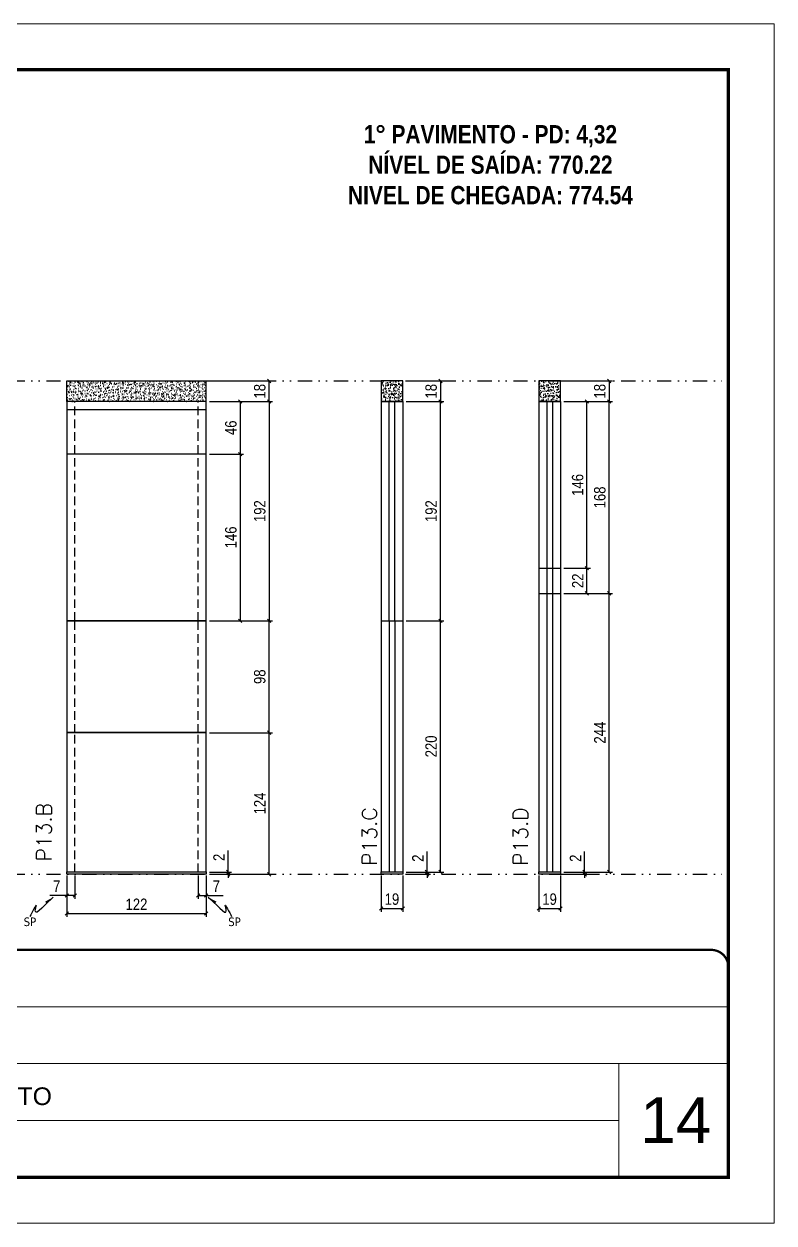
# Model space of a CAD drawing. Header units: millimetres. Extents: x 787 to 8287, y -592 to 17063.
# Drawn here: x 3852 to 4509, y 7448 to 8498 of the extents above; entities that cross this region are included whole.
import ezdxf

# ---------------------------------------------------------------- set-up
doc = ezdxf.new("R2010")
doc.units = ezdxf.units.MM
for name, pattern in [('CONTINUO', [0]), ('DASHED', [0.75, 0.5, -0.25]), ('DIVIDE2', [0.625, 0.25, -0.125, 0, -0.125, 0, -0.125]), ('HIDDEN', [0.375, 0.25, -0.125])]:
    doc.linetypes.add(name, pattern=pattern)
for name, color, linetype, lineweight in [('CARIMBO', 255, 'Continuous', 9), ('Folhas', 255, 'Continuous', 9), ('SARRAFO DE PRESSAO', 251, 'DASHED', 9), ('Texto Seção', 7, 'Continuous', 15)]:
    doc.layers.add(name, color=color, linetype=linetype, lineweight=lineweight)
for name, color, linetype in [('COTA', 241, 'Continuous'), ('NOMENCLATURA', 7, 'Continuous'), ('Nível', 160, 'Continuous'), ('Painéis', 200, 'Continuous'), ('SARR_2.2x7', 40, 'Continuous'), ('Sarrafo de Pressão', 42, 'HIDDEN'), ('texto', 7, 'Continuous')]:
    doc.layers.add(name, color=color, linetype=linetype)
doc.styles.add('ARIAL', font='arial.ttf')
doc.styles.add('COTA TECNICA', font='techl___.ttf', dxfattribs={"height": 10})
doc.styles.add('COTA TECNICA-50', font='techl___.ttf', dxfattribs={"height": 10})
doc.styles.add('REGUA-120', font='ROMANS.shx', dxfattribs={"height": 15})
doc.styles.add('ROMANC', font='techb___.ttf', dxfattribs={"height": 2.5})
doc.styles.get("Standard").update_dxf_attribs({"font": 'arial.ttf'})
doc.dimstyles.new('COTA PAINEL-50', dxfattribs={"dimtxt": 10, "dimasz": 3, "dimexe": 3, "dimexo": 3, "dimgap": 3, "dimtad": 1, "dimdec": 1, "dimzin": 12, "dimdsep": 46, "dimtxsty": 'COTA TECNICA-50', "dimblk1": 'OBLIQUE', "dimblk2": 'OBLIQUE', "dimsah": 1, "dimcen": 0.9, "dimclrd": 4, "dimclre": 4, "dimclrt": 240, "dimadec": 1, "dimazin": 3, "dimtfac": 1, "dimtdec": 1, "dimtmove": 0, "dimatfit": 3, "dimfxl": 0, "dimtolj": 1, "dimtzin": 12, "dimarcsym": 0})
doc.dimstyles.new('PAINEL', dxfattribs={"dimtxt": 10, "dimasz": 3, "dimexe": 3, "dimexo": 3, "dimgap": 3, "dimtad": 1, "dimdec": 1, "dimzin": 12, "dimdsep": 46, "dimtxsty": 'COTA TECNICA', "dimblk1": 'OBLIQUE', "dimblk2": 'OBLIQUE', "dimsah": 1, "dimcen": 0.9, "dimclrd": 4, "dimclre": 4, "dimclrt": 240, "dimadec": 1, "dimazin": 3, "dimtfac": 1, "dimtdec": 1, "dimtmove": 0, "dimatfit": 3, "dimfxl": 0, "dimtolj": 1, "dimtzin": 12, "dimarcsym": 0})
doc.dimstyles.get("Standard").update_dxf_attribs({"dimtxt": 0.18, "dimasz": 0.18, "dimexe": 0.18, "dimexo": 0.0625, "dimgap": 0.09, "dimtad": 0, "dimtih": 1, "dimtoh": 1, "dimdec": 4, "dimzin": 0, "dimdsep": 46, "dimtxsty": 'Standard', "dimcen": 0.09, "dimadec": 0, "dimazin": 0, "dimtfac": 1, "dimtdec": 4, "dimtofl": 0, "dimtmove": 0, "dimatfit": 3, "dimfxl": 0, "dimtolj": 1, "dimtzin": 0, "dimarcsym": 0})

# ---------------------------------------------------------------- blocks, each defined once
blk = doc.blocks.new('9999999999')
at = {"color": 30, "linetype": 'CONTINUO'}
for p, q in [((98564.6, 34379.6), (99584, 34379.6)), ((98564.6, 34329.8), (99488, 34329.8)), ((99584, 34329.8), (99488, 34329.8)), ((99488, 34329.8), (99488, 34230.2)), ((98564.6, 34280), (99488, 34280))]:
    blk.add_line(p, q, dxfattribs=at)
at = {"color": 30, "linetype": 'CONTINUO', "const_width": 2}
blk.add_lwpolyline([(99584, 34230.2), (99584, 34414.4, 0.414214), (99569, 34429.4), (98229, 34429.4, 0.414214), (98214, 34414.4), (98214, 34245.2, 0.414214), (98229, 34230.2), (99584, 34230.2)], format="xyb", dxfattribs=at)
at = {"layer": 'Folhas'}
blk.add_lwpolyline([(98139, 34190.2), (99624, 34190.2), (99624, 35240.2), (98139, 35240.2)], close=True, dxfattribs=at)
at = {"layer": 'Folhas', "color": 30, "const_width": 3}
blk.add_lwpolyline([(98214, 34230.2), (99584, 34230.2), (99584, 35200.2), (98214, 35200.2)], close=True, dxfattribs=at)
at = {"color": 7, "linetype": 'Continuous', "ltscale": 5, "style": 'ARIAL'}
blk.add_text('1° PAVIMENTO', height=15.483, dxfattribs=at).set_placement((98837.7, 34293.5))
blk = doc.blocks.new('_Oblique')
at = {"color": 0, "linetype": 'ByBlock', "lineweight": -2}
blk.add_line((-0.5, -0.5), (0.5, 0.5), dxfattribs=at)
blk = doc.blocks.new('*D250')
at = {"layer": 'COTA', "color": 4, "lineweight": -2}
for p, q in [((4303, 7752.8), (4303, 7720.9)), ((4322, 7752.8), (4322, 7720.9)), ((4303, 7723.9), (4322, 7723.9))]:
    blk.add_line(p, q, dxfattribs=at)
at = {"layer": 'Defpoints', "color": 0}
for p in [(4303, 7755.8), (4322, 7755.8), (4322, 7723.9)]:
    blk.add_point(p, dxfattribs=at)
at = {"layer": 'COTA', "color": 4, "lineweight": -2, "xscale": 3, "yscale": 3, "zscale": 3, "rotation": 180}
blk.add_blockref('_Oblique', (4303, 7723.9), dxfattribs=at)
at = {"layer": 'COTA', "color": 4, "lineweight": -2, "xscale": 3, "yscale": 3, "zscale": 3}
blk.add_blockref('_Oblique', (4322, 7723.9), dxfattribs=at)
at = {"layer": 'COTA', "color": 240, "insert": (4312.5, 7732), "char_height": 10, "attachment_point": 5, "style": 'COTA TECNICA'}
blk.add_mtext('\\A1;19', dxfattribs=at)
blk = doc.blocks.new('*D251')
at = {"layer": 'COTA', "color": 4, "lineweight": -2}
for p, q in [((4343.2, 7755.8), (4343.2, 7773.9)), ((4325, 7755.8), (4346.2, 7755.8)), ((4325, 7753.8), (4346.2, 7753.8)), ((4343.2, 7753.8), (4343.2, 7755.8)), ((4343.2, 7753.8), (4343.2, 7750.8))]:
    blk.add_line(p, q, dxfattribs=at)
at = {"layer": 'Defpoints', "color": 0}
for p in [(4322, 7755.8), (4322, 7753.8), (4343.2, 7755.8)]:
    blk.add_point(p, dxfattribs=at)
at = {"layer": 'COTA', "color": 4, "lineweight": -2, "xscale": 3, "yscale": 3, "zscale": 3}
for p, rotation in [((4343.2, 7755.8), 270), ((4343.2, 7753.8), 90)]:
    blk.add_blockref('_Oblique', p, dxfattribs=dict(at, rotation=rotation))
at = {"layer": 'COTA', "color": 240, "insert": (4335.2, 7767.9), "char_height": 10, "attachment_point": 5, "rotation": 90, "style": 'COTA TECNICA-50'}
blk.add_mtext('\\A1;2', dxfattribs=at)
blk = doc.blocks.new('*D1210')
at = {"layer": 'COTA', "color": 4, "linetype": 'ByBlock', "lineweight": -2}
for p, q in [((4325, 8185.8), (4367.6, 8185.8)), ((4364.6, 8185.8), (4364.6, 8167.8)), ((4325, 8167.8), (4367.6, 8167.8))]:
    blk.add_line(p, q, dxfattribs=at)
at = {"layer": 'Defpoints', "color": 0, "linetype": 'ByBlock'}
for p in [(4322, 8185.8), (4322, 8167.8), (4364.6, 8167.8)]:
    blk.add_point(p, dxfattribs=at)
at = {"layer": 'COTA', "color": 4, "linetype": 'ByBlock', "lineweight": -2, "xscale": 3, "yscale": 3, "zscale": 3}
for p, rotation in [((4364.6, 8185.8), 90), ((4364.6, 8167.8), 270)]:
    blk.add_blockref('_Oblique', p, dxfattribs=dict(at, rotation=rotation))
at = {"layer": 'COTA', "color": 240, "linetype": 'ByBlock', "insert": (4356.5, 8176.8), "char_height": 10, "attachment_point": 5, "rotation": 90, "style": 'COTA TECNICA'}
blk.add_mtext('\\A1;18', dxfattribs=at)
blk = doc.blocks.new('*D1217')
at = {"layer": 'COTA', "color": 4, "lineweight": -2}
for p, q in [((4325, 7999.8), (4367.6, 7999.8)), ((4364.6, 7755.8), (4364.6, 7999.8)), ((4325, 7755.8), (4367.6, 7755.8))]:
    blk.add_line(p, q, dxfattribs=at)
at = {"layer": 'Defpoints', "color": 0}
for p in [(4322, 7999.8), (4364.6, 7999.8), (4322, 7755.8)]:
    blk.add_point(p, dxfattribs=at)
at = {"layer": 'COTA', "color": 4, "lineweight": -2, "xscale": 3, "yscale": 3, "zscale": 3}
for p, rotation in [((4364.6, 7999.8), 90), ((4364.6, 7755.8), 270)]:
    blk.add_blockref('_Oblique', p, dxfattribs=dict(at, rotation=rotation))
at = {"layer": 'COTA', "color": 240, "insert": (4356.5, 7877.8), "char_height": 10, "attachment_point": 5, "rotation": 90, "style": 'COTA TECNICA-50'}
blk.add_mtext('\\A1;244', dxfattribs=at)
blk = doc.blocks.new('*D268')
at = {"layer": 'COTA', "color": 4, "lineweight": -2}
for p, q in [((4325, 8167.8), (4367.6, 8167.8)), ((4364.6, 7999.8), (4364.6, 8167.8)), ((4325, 7999.8), (4367.6, 7999.8))]:
    blk.add_line(p, q, dxfattribs=at)
at = {"layer": 'Defpoints', "color": 0}
for p in [(4322, 8167.8), (4364.6, 8167.8), (4322, 7999.8)]:
    blk.add_point(p, dxfattribs=at)
at = {"layer": 'COTA', "color": 4, "lineweight": -2, "xscale": 3, "yscale": 3, "zscale": 3}
for p, rotation in [((4364.6, 8167.8), 90), ((4364.6, 7999.8), 270)]:
    blk.add_blockref('_Oblique', p, dxfattribs=dict(at, rotation=rotation))
at = {"layer": 'COTA', "color": 240, "insert": (4356.5, 8083.8), "char_height": 10, "attachment_point": 5, "rotation": 90, "style": 'COTA TECNICA-50'}
blk.add_mtext('\\A1;168', dxfattribs=at)
blk = doc.blocks.new('*D269')
at = {"layer": 'COTA', "color": 4, "lineweight": -2}
for p, q in [((3889.8, 7752.8), (3889.8, 7716.5)), ((4011.8, 7752.8), (4011.8, 7716.5)), ((3889.8, 7719.5), (4011.8, 7719.5))]:
    blk.add_line(p, q, dxfattribs=at)
at = {"layer": 'Defpoints', "color": 0}
for p in [(3889.8, 7755.8), (4011.8, 7755.8), (4011.8, 7719.5)]:
    blk.add_point(p, dxfattribs=at)
at = {"layer": 'COTA', "color": 4, "lineweight": -2, "xscale": 3, "yscale": 3, "zscale": 3, "rotation": 180}
blk.add_blockref('_Oblique', (3889.8, 7719.5), dxfattribs=at)
at = {"layer": 'COTA', "color": 4, "lineweight": -2, "xscale": 3, "yscale": 3, "zscale": 3}
blk.add_blockref('_Oblique', (4011.8, 7719.5), dxfattribs=at)
at = {"layer": 'COTA', "color": 240, "insert": (3950.8, 7727.5), "char_height": 10, "attachment_point": 5, "style": 'COTA TECNICA'}
blk.add_mtext('\\A1;122', dxfattribs=at)
blk = doc.blocks.new('*D270')
at = {"layer": 'COTA', "color": 4, "lineweight": -2}
for p, q in [((3889.8, 7750.8), (3889.8, 7732.3)), ((3896.8, 7752.8), (3896.8, 7732.3)), ((3889.8, 7735.3), (3875.1, 7735.3)), ((3896.8, 7735.3), (3889.8, 7735.3))]:
    blk.add_line(p, q, dxfattribs=at)
at = {"layer": 'Defpoints', "color": 0}
for p in [(3889.8, 7753.8), (3896.8, 7755.8), (3889.8, 7735.3)]:
    blk.add_point(p, dxfattribs=at)
at = {"layer": 'COTA', "color": 4, "lineweight": -2, "xscale": 3, "yscale": 3, "zscale": 3, "rotation": 180}
blk.add_blockref('_Oblique', (3889.8, 7735.3), dxfattribs=at)
at = {"layer": 'COTA', "color": 4, "lineweight": -2, "xscale": 3, "yscale": 3, "zscale": 3}
blk.add_blockref('_Oblique', (3896.8, 7735.3), dxfattribs=at)
at = {"layer": 'COTA', "color": 240, "insert": (3881, 7743.4), "char_height": 10, "attachment_point": 5, "style": 'COTA TECNICA-50'}
blk.add_mtext('\\A1;7', dxfattribs=at)
blk = doc.blocks.new('*D271')
at = {"layer": 'COTA', "color": 4, "lineweight": -2}
for p, q in [((4004.8, 7752.8), (4004.8, 7732.3)), ((4011.8, 7750.8), (4011.8, 7732.3)), ((4004.8, 7735.3), (4011.8, 7735.3)), ((4011.8, 7735.3), (4026.6, 7735.3))]:
    blk.add_line(p, q, dxfattribs=at)
at = {"layer": 'Defpoints', "color": 0}
for p in [(4004.8, 7755.8), (4011.8, 7753.8), (4011.8, 7735.3)]:
    blk.add_point(p, dxfattribs=at)
at = {"layer": 'COTA', "color": 4, "lineweight": -2, "xscale": 3, "yscale": 3, "zscale": 3, "rotation": 180}
blk.add_blockref('_Oblique', (4004.8, 7735.3), dxfattribs=at)
at = {"layer": 'COTA', "color": 4, "lineweight": -2, "xscale": 3, "yscale": 3, "zscale": 3}
blk.add_blockref('_Oblique', (4011.8, 7735.3), dxfattribs=at)
at = {"layer": 'COTA', "color": 240, "insert": (4020.7, 7743.4), "char_height": 10, "attachment_point": 5, "style": 'COTA TECNICA-50'}
blk.add_mtext('\\A1;7', dxfattribs=at)
blk = doc.blocks.new('*D272')
at = {"layer": 'COTA', "color": 4, "linetype": 'ByBlock', "lineweight": -2}
for p, q in [((4014.8, 7877.8), (4069.9, 7877.8)), ((4066.9, 7753.8), (4066.9, 7877.8)), ((4014.8, 7753.8), (4069.9, 7753.8))]:
    blk.add_line(p, q, dxfattribs=at)
at = {"layer": 'Defpoints', "color": 0, "linetype": 'ByBlock'}
for p in [(4011.8, 7877.8), (4066.9, 7877.8), (4011.8, 7753.8)]:
    blk.add_point(p, dxfattribs=at)
at = {"layer": 'COTA', "color": 4, "linetype": 'ByBlock', "lineweight": -2, "xscale": 3, "yscale": 3, "zscale": 3}
for p, rotation in [((4066.9, 7877.8), 90), ((4066.9, 7753.8), 270)]:
    blk.add_blockref('_Oblique', p, dxfattribs=dict(at, rotation=rotation))
at = {"layer": 'COTA', "color": 240, "linetype": 'ByBlock', "insert": (4058.8, 7815.8), "char_height": 10, "attachment_point": 5, "rotation": 90, "style": 'COTA TECNICA'}
blk.add_mtext('\\A1;124', dxfattribs=at)
blk = doc.blocks.new('*D273')
at = {"layer": 'COTA', "color": 4, "lineweight": -2}
for p, q in [((4031.1, 7755.8), (4031.1, 7774.6)), ((4014.8, 7755.8), (4034.1, 7755.8)), ((4014.8, 7753.8), (4034.1, 7753.8)), ((4031.1, 7753.8), (4031.1, 7755.8)), ((4031.1, 7753.8), (4031.1, 7750.8))]:
    blk.add_line(p, q, dxfattribs=at)
at = {"layer": 'Defpoints', "color": 0}
for p in [(4011.8, 7755.8), (4011.8, 7753.8), (4031.1, 7753.8)]:
    blk.add_point(p, dxfattribs=at)
at = {"layer": 'COTA', "color": 4, "lineweight": -2, "xscale": 3, "yscale": 3, "zscale": 3}
for p, rotation in [((4031.1, 7755.8), 270), ((4031.1, 7753.8), 90)]:
    blk.add_blockref('_Oblique', p, dxfattribs=dict(at, rotation=rotation))
at = {"layer": 'COTA', "color": 240, "insert": (4023.1, 7768.6), "char_height": 10, "attachment_point": 5, "rotation": 90, "style": 'COTA TECNICA-50'}
blk.add_mtext('\\A1;2', dxfattribs=at)
blk = doc.blocks.new('*D274')
at = {"layer": 'COTA', "color": 4, "linetype": 'ByBlock', "lineweight": -2}
for p, q in [((4014.8, 7877.8), (4069.9, 7877.8)), ((4066.9, 7753.8), (4066.9, 7877.8)), ((4014.8, 7753.8), (4069.9, 7753.8))]:
    blk.add_line(p, q, dxfattribs=at)
at = {"layer": 'Defpoints', "color": 0, "linetype": 'ByBlock'}
for p in [(4011.8, 7877.8), (4066.9, 7877.8), (4011.8, 7753.8)]:
    blk.add_point(p, dxfattribs=at)
at = {"layer": 'COTA', "color": 4, "linetype": 'ByBlock', "lineweight": -2, "xscale": 3, "yscale": 3, "zscale": 3}
for p, rotation in [((4066.9, 7877.8), 90), ((4066.9, 7753.8), 270)]:
    blk.add_blockref('_Oblique', p, dxfattribs=dict(at, rotation=rotation))
at = {"layer": 'COTA', "color": 240, "linetype": 'ByBlock', "insert": (4058.8, 7815.8), "char_height": 10, "attachment_point": 5, "rotation": 90, "style": 'COTA TECNICA'}
blk.add_mtext('\\A1;124', dxfattribs=at)
blk = doc.blocks.new('*D275')
at = {"layer": 'COTA', "color": 4, "lineweight": -2}
for p, q in [((4014.8, 7975.8), (4069.9, 7975.8)), ((4066.9, 7877.8), (4066.9, 7975.8)), ((4014.8, 7877.8), (4069.9, 7877.8))]:
    blk.add_line(p, q, dxfattribs=at)
at = {"layer": 'Defpoints', "color": 0}
for p in [(4011.8, 7975.8), (4066.9, 7975.8), (4011.8, 7877.8)]:
    blk.add_point(p, dxfattribs=at)
at = {"layer": 'COTA', "color": 4, "lineweight": -2, "xscale": 3, "yscale": 3, "zscale": 3}
for p, rotation in [((4066.9, 7975.8), 90), ((4066.9, 7877.8), 270)]:
    blk.add_blockref('_Oblique', p, dxfattribs=dict(at, rotation=rotation))
at = {"layer": 'COTA', "color": 240, "insert": (4058.8, 7926.8), "char_height": 10, "attachment_point": 5, "rotation": 90, "style": 'COTA TECNICA-50'}
blk.add_mtext('\\A1;98', dxfattribs=at)
blk = doc.blocks.new('*D276')
at = {"layer": 'COTA', "color": 4, "lineweight": -2}
for p, q in [((4165, 7752.8), (4165, 7720.9)), ((4184, 7752.8), (4184, 7720.9)), ((4165, 7723.9), (4184, 7723.9))]:
    blk.add_line(p, q, dxfattribs=at)
at = {"layer": 'Defpoints', "color": 0}
for p in [(4165, 7755.8), (4184, 7755.8), (4184, 7723.9)]:
    blk.add_point(p, dxfattribs=at)
at = {"layer": 'COTA', "color": 4, "lineweight": -2, "xscale": 3, "yscale": 3, "zscale": 3, "rotation": 180}
blk.add_blockref('_Oblique', (4165, 7723.9), dxfattribs=at)
at = {"layer": 'COTA', "color": 4, "lineweight": -2, "xscale": 3, "yscale": 3, "zscale": 3}
blk.add_blockref('_Oblique', (4184, 7723.9), dxfattribs=at)
at = {"layer": 'COTA', "color": 240, "insert": (4174.5, 7732), "char_height": 10, "attachment_point": 5, "style": 'COTA TECNICA'}
blk.add_mtext('\\A1;19', dxfattribs=at)
blk = doc.blocks.new('*D277')
at = {"layer": 'COTA', "color": 4, "lineweight": -2}
for p, q in [((4205.2, 7755.8), (4205.2, 7773.9)), ((4187, 7755.8), (4208.2, 7755.8)), ((4187, 7753.8), (4208.2, 7753.8)), ((4205.2, 7753.8), (4205.2, 7755.8)), ((4205.2, 7753.8), (4205.2, 7750.8))]:
    blk.add_line(p, q, dxfattribs=at)
at = {"layer": 'Defpoints', "color": 0}
for p in [(4184, 7755.8), (4184, 7753.8), (4205.2, 7755.8)]:
    blk.add_point(p, dxfattribs=at)
at = {"layer": 'COTA', "color": 4, "lineweight": -2, "xscale": 3, "yscale": 3, "zscale": 3}
for p, rotation in [((4205.2, 7755.8), 270), ((4205.2, 7753.8), 90)]:
    blk.add_blockref('_Oblique', p, dxfattribs=dict(at, rotation=rotation))
at = {"layer": 'COTA', "color": 240, "insert": (4197.2, 7767.9), "char_height": 10, "attachment_point": 5, "rotation": 90, "style": 'COTA TECNICA-50'}
blk.add_mtext('\\A1;2', dxfattribs=at)
blk = doc.blocks.new('*D1218')
at = {"layer": 'COTA', "color": 4, "linetype": 'ByBlock', "lineweight": -2}
for p, q in [((4187, 8185.8), (4219.9, 8185.8)), ((4216.9, 8185.8), (4216.9, 8167.8)), ((4187, 8167.8), (4219.9, 8167.8))]:
    blk.add_line(p, q, dxfattribs=at)
at = {"layer": 'Defpoints', "color": 0, "linetype": 'ByBlock'}
for p in [(4184, 8185.8), (4184, 8167.8), (4216.9, 8167.8)]:
    blk.add_point(p, dxfattribs=at)
at = {"layer": 'COTA', "color": 4, "linetype": 'ByBlock', "lineweight": -2, "xscale": 3, "yscale": 3, "zscale": 3}
for p, rotation in [((4216.9, 8185.8), 90), ((4216.9, 8167.8), 270)]:
    blk.add_blockref('_Oblique', p, dxfattribs=dict(at, rotation=rotation))
at = {"layer": 'COTA', "color": 240, "linetype": 'ByBlock', "insert": (4208.8, 8176.8), "char_height": 10, "attachment_point": 5, "rotation": 90, "style": 'COTA TECNICA'}
blk.add_mtext('\\A1;18', dxfattribs=at)
blk = doc.blocks.new('*D1219')
at = {"layer": 'COTA', "color": 4, "lineweight": -2}
for p, q in [((4187, 7975.8), (4219.9, 7975.8)), ((4216.9, 7755.8), (4216.9, 7975.8)), ((4187, 7755.8), (4219.9, 7755.8))]:
    blk.add_line(p, q, dxfattribs=at)
at = {"layer": 'Defpoints', "color": 0}
for p in [(4184, 7975.8), (4216.9, 7975.8), (4184, 7755.8)]:
    blk.add_point(p, dxfattribs=at)
at = {"layer": 'COTA', "color": 4, "lineweight": -2, "xscale": 3, "yscale": 3, "zscale": 3}
for p, rotation in [((4216.9, 7975.8), 90), ((4216.9, 7755.8), 270)]:
    blk.add_blockref('_Oblique', p, dxfattribs=dict(at, rotation=rotation))
at = {"layer": 'COTA', "color": 240, "insert": (4208.8, 7865.8), "char_height": 10, "attachment_point": 5, "rotation": 90, "style": 'COTA TECNICA-50'}
blk.add_mtext('\\A1;220', dxfattribs=at)
blk = doc.blocks.new('*D278')
at = {"layer": 'COTA', "color": 4, "lineweight": -2}
for p, q in [((4187, 8167.8), (4219.9, 8167.8)), ((4216.9, 7975.8), (4216.9, 8167.8)), ((4187, 7975.8), (4219.9, 7975.8))]:
    blk.add_line(p, q, dxfattribs=at)
at = {"layer": 'Defpoints', "color": 0}
for p in [(4184, 8167.8), (4216.9, 8167.8), (4184, 7975.8)]:
    blk.add_point(p, dxfattribs=at)
at = {"layer": 'COTA', "color": 4, "lineweight": -2, "xscale": 3, "yscale": 3, "zscale": 3}
for p, rotation in [((4216.9, 8167.8), 90), ((4216.9, 7975.8), 270)]:
    blk.add_blockref('_Oblique', p, dxfattribs=dict(at, rotation=rotation))
at = {"layer": 'COTA', "color": 240, "insert": (4208.8, 8071.8), "char_height": 10, "attachment_point": 5, "rotation": 90, "style": 'COTA TECNICA-50'}
blk.add_mtext('\\A1;192', dxfattribs=at)
blk = doc.blocks.new('*D279')
at = {"layer": 'COTA', "color": 4, "lineweight": -2}
for p, q in [((3980.8, 8185.8), (4069.9, 8185.8)), ((4066.9, 8167.8), (4066.9, 8185.8)), ((4014.8, 8167.8), (4069.9, 8167.8))]:
    blk.add_line(p, q, dxfattribs=at)
at = {"layer": 'Defpoints', "color": 0}
for p in [(3977.8, 8185.8), (4066.9, 8185.8), (4011.8, 8167.8)]:
    blk.add_point(p, dxfattribs=at)
at = {"layer": 'COTA', "color": 4, "lineweight": -2, "xscale": 3, "yscale": 3, "zscale": 3}
for p, rotation in [((4066.9, 8185.8), 90), ((4066.9, 8167.8), 270)]:
    blk.add_blockref('_Oblique', p, dxfattribs=dict(at, rotation=rotation))
at = {"layer": 'COTA', "color": 240, "insert": (4058.8, 8176.8), "char_height": 10, "attachment_point": 5, "rotation": 90, "style": 'COTA TECNICA-50'}
blk.add_mtext('\\A1;18', dxfattribs=at)
blk = doc.blocks.new('*D280')
at = {"layer": 'COTA', "color": 4, "lineweight": -2}
for p, q in [((4014.8, 8167.8), (4069.9, 8167.8)), ((4066.9, 8167.8), (4066.9, 7975.8)), ((4014.8, 7975.8), (4069.9, 7975.8))]:
    blk.add_line(p, q, dxfattribs=at)
at = {"layer": 'Defpoints', "color": 0}
for p in [(4011.8, 8167.8), (4011.8, 7975.8), (4066.9, 7975.8)]:
    blk.add_point(p, dxfattribs=at)
at = {"layer": 'COTA', "color": 4, "lineweight": -2, "xscale": 3, "yscale": 3, "zscale": 3}
for p, rotation in [((4066.9, 8167.8), 90), ((4066.9, 7975.8), 270)]:
    blk.add_blockref('_Oblique', p, dxfattribs=dict(at, rotation=rotation))
at = {"layer": 'COTA', "color": 240, "insert": (4058.8, 8071.8), "char_height": 10, "attachment_point": 5, "rotation": 90, "style": 'COTA TECNICA-50'}
blk.add_mtext('\\A1;192', dxfattribs=at)
blk = doc.blocks.new('*D1222')
at = {"layer": 'COTA', "color": 4, "lineweight": -2}
for p, q in [((4014.8, 8167.8), (4044.6, 8167.8)), ((4041.6, 8167.8), (4041.6, 8121.8)), ((4014.8, 8121.8), (4044.6, 8121.8))]:
    blk.add_line(p, q, dxfattribs=at)
at = {"layer": 'Defpoints', "color": 0}
for p in [(4011.8, 8167.8), (4011.8, 8121.8), (4041.6, 8121.8)]:
    blk.add_point(p, dxfattribs=at)
at = {"layer": 'COTA', "color": 4, "lineweight": -2, "xscale": 3, "yscale": 3, "zscale": 3}
for p, rotation in [((4041.6, 8167.8), 90), ((4041.6, 8121.8), 270)]:
    blk.add_blockref('_Oblique', p, dxfattribs=dict(at, rotation=rotation))
at = {"layer": 'COTA', "color": 240, "insert": (4033.5, 8144.8), "char_height": 10, "attachment_point": 5, "rotation": 90, "style": 'COTA TECNICA'}
blk.add_mtext('\\A1;46', dxfattribs=at)
blk = doc.blocks.new('*D1223')
at = {"layer": 'COTA', "color": 4, "lineweight": -2}
for p, q in [((4014.8, 8121.8), (4044.6, 8121.8)), ((4041.6, 8121.8), (4041.6, 7975.8)), ((4014.8, 7975.8), (4044.6, 7975.8))]:
    blk.add_line(p, q, dxfattribs=at)
at = {"layer": 'Defpoints', "color": 0}
for p in [(4011.8, 8121.8), (4011.8, 7975.8), (4041.6, 7975.8)]:
    blk.add_point(p, dxfattribs=at)
at = {"layer": 'COTA', "color": 4, "lineweight": -2, "xscale": 3, "yscale": 3, "zscale": 3}
for p, rotation in [((4041.6, 8121.8), 90), ((4041.6, 7975.8), 270)]:
    blk.add_blockref('_Oblique', p, dxfattribs=dict(at, rotation=rotation))
at = {"layer": 'COTA', "color": 240, "insert": (4033.5, 8048.8), "char_height": 10, "attachment_point": 5, "rotation": 90, "style": 'COTA TECNICA'}
blk.add_mtext('\\A1;146', dxfattribs=at)
blk = doc.blocks.new('*D1287')
at = {"layer": 'COTA', "color": 4, "lineweight": -2}
for p, q in [((4325, 8021.8), (4348.2, 8021.8)), ((4345.2, 7999.8), (4345.2, 8021.8)), ((4325, 7999.8), (4348.2, 7999.8))]:
    blk.add_line(p, q, dxfattribs=at)
at = {"layer": 'Defpoints', "color": 0}
for p in [(4322, 8021.8), (4345.2, 8021.8), (4322, 7999.8)]:
    blk.add_point(p, dxfattribs=at)
at = {"layer": 'COTA', "color": 4, "lineweight": -2, "xscale": 3, "yscale": 3, "zscale": 3}
for p, rotation in [((4345.2, 8021.8), 90), ((4345.2, 7999.8), 270)]:
    blk.add_blockref('_Oblique', p, dxfattribs=dict(at, rotation=rotation))
at = {"layer": 'COTA', "color": 240, "insert": (4337.2, 8010.8), "char_height": 10, "attachment_point": 5, "rotation": 90, "style": 'COTA TECNICA'}
blk.add_mtext('\\A1;22', dxfattribs=at)
blk = doc.blocks.new('*D1288')
at = {"layer": 'COTA', "color": 4, "lineweight": -2}
for p, q in [((4325, 8167.8), (4348.2, 8167.8)), ((4345.2, 8021.8), (4345.2, 8167.8)), ((4325, 8021.8), (4348.2, 8021.8))]:
    blk.add_line(p, q, dxfattribs=at)
at = {"layer": 'Defpoints', "color": 0}
for p in [(4322, 8167.8), (4345.2, 8167.8), (4322, 8021.8)]:
    blk.add_point(p, dxfattribs=at)
at = {"layer": 'COTA', "color": 4, "lineweight": -2, "xscale": 3, "yscale": 3, "zscale": 3}
for p, rotation in [((4345.2, 8167.8), 90), ((4345.2, 8021.8), 270)]:
    blk.add_blockref('_Oblique', p, dxfattribs=dict(at, rotation=rotation))
at = {"layer": 'COTA', "color": 240, "insert": (4337.1, 8094.8), "char_height": 10, "attachment_point": 5, "rotation": 90, "style": 'COTA TECNICA'}
blk.add_mtext('\\A1;146', dxfattribs=at)

msp = doc.modelspace()

# ---------------------------------------------------------------- hatches: boundary and pattern name
at = {"layer": 'COTA', "linetype": 'ByBlock'}
h = msp.add_hatch(dxfattribs=at)
h.set_pattern_fill('AR-CONC', color=256, scale=0.03)
h.set_pattern_definition([(50, (-4525.2476, 4073.8357), (5.46554, -0.4781726), [0.5715, -6.2865]), (355, (-4525.2476, 4073.8357), (-1.0573026, 5.7317054), [0.4572, -5.0292175]), (100.451445, (-4524.792, 4073.796), (4.4082374, 5.2535326), [0.4857003, -5.3427073]), (46.1842, (-4525.2476, 4075.36), (8.132371, -1.26127), [0.85725, -9.42975]), (96.63556, (-4524.57, 4075.2546), (7.122124, 7.422784), [0.728551, -8.014068]), (351.18415, (-4525.248, 4075.36), (7.122124, 7.422784), [0.685799, -7.543792]), (21, (-4524.4856, 4074.9787), (4.5484317, -3.067956), [0.5715, -6.2865]), (326, (-4524.4856, 4074.9787), (1.854061, 5.525639), [0.4572, -5.0292]), (71.451445, (-4524.1066, 4074.723), (6.4024926, 2.457683), [0.4857003, -5.342698]), (37.5, (-4525.2476, 4073.8357), (0.0926581, 2.53665117), [0, -4.96824, 0, -5.1054, 0, -5.04825]), (7.5, (-4525.2476, 4073.8357), (2.0045899, 3.00541724), [0, -2.91084, 0, -4.85394, 0, -1.92405]), (327.5, (-4526.9469, 4073.8357), (4.06771786, -0.1718623), [0, -1.905, 0, -5.9436, 0, -7.8867]), (317.5, (-4527.709, 4073.8357), (4.4438754, 0.7627947), [0, -2.4765, 0, -3.94716, 0, -5.6007])])
h.paths.add_polyline_path([(3889.84, 8167.83), (4011.84, 8167.83), (4011.84, 8185.83), (3889.84, 8185.83)])
h = msp.add_hatch(dxfattribs=at)
h.set_pattern_fill('AR-CONC', color=256, scale=0.03)
h.set_pattern_definition([(50, (-4924.119, 4083.8357), (5.46554, -0.4781726), [0.5715, -6.2865]), (355, (-4924.119, 4083.8357), (-1.0573026, 5.7317054), [0.4572, -5.0292175]), (100.451445, (-4923.6634, 4083.796), (4.4082374, 5.2535326), [0.4857003, -5.3427073]), (46.1842, (-4924.119, 4085.36), (8.132371, -1.26127), [0.85725, -9.42975]), (96.63556, (-4923.441, 4085.2546), (7.122124, 7.422784), [0.728551, -8.014068]), (351.18415, (-4924.119, 4085.36), (7.122124, 7.422784), [0.685799, -7.543792]), (21, (-4923.357, 4084.9787), (4.5484317, -3.067956), [0.5715, -6.2865]), (326, (-4923.357, 4084.9787), (1.854061, 5.525639), [0.4572, -5.0292]), (71.451445, (-4922.978, 4084.723), (6.4024926, 2.457683), [0.4857003, -5.342698]), (37.5, (-4924.1189, 4083.8357), (0.0926581, 2.53665117), [0, -4.96824, 0, -5.1054, 0, -5.04825]), (7.5, (-4924.119, 4083.8357), (2.0045899, 3.00541724), [0, -2.91084, 0, -4.85394, 0, -1.92405]), (327.5, (-4925.8181, 4083.8357), (4.06771786, -0.1718623), [0, -1.905, 0, -5.9436, 0, -7.8867]), (317.5, (-4926.58, 4083.8357), (4.4438754, 0.7627947), [0, -2.4765, 0, -3.94716, 0, -5.6007])])
h.paths.add_polyline_path([(4184, 8185.83), (4165, 8185.83), (4165, 8167.8), (4184, 8167.8)])
h = msp.add_hatch(dxfattribs=at)
h.set_pattern_fill('AR-CONC', color=256, scale=0.03)
h.set_pattern_definition([(50, (-4786.095, 4073.8357), (5.46554, -0.4781726), [0.5715, -6.2865]), (355, (-4786.095, 4073.8357), (-1.0573026, 5.7317054), [0.4572, -5.0292175]), (100.451445, (-4785.64, 4073.796), (4.4082374, 5.2535326), [0.4857003, -5.3427073]), (46.1842, (-4786.095, 4075.36), (8.132371, -1.26127), [0.85725, -9.42975]), (96.63556, (-4785.4175, 4075.2546), (7.122124, 7.422784), [0.728551, -8.014068]), (351.18415, (-4786.095, 4075.36), (7.122124, 7.422784), [0.685799, -7.543792]), (21, (-4785.333, 4074.9787), (4.5484317, -3.067956), [0.5715, -6.2865]), (326, (-4785.333, 4074.9787), (1.854061, 5.525639), [0.4572, -5.0292]), (71.451445, (-4784.954, 4074.723), (6.4024926, 2.457683), [0.4857003, -5.342698]), (37.5, (-4786.0952, 4073.8357), (0.0926581, 2.53665117), [0, -4.96824, 0, -5.1054, 0, -5.04825]), (7.5, (-4786.0952, 4073.8357), (2.0045899, 3.00541724), [0, -2.91084, 0, -4.85394, 0, -1.92405]), (327.5, (-4787.7945, 4073.8357), (4.06771786, -0.1718623), [0, -1.905, 0, -5.9436, 0, -7.8867]), (317.5, (-4788.5565, 4073.8357), (4.4438754, 0.7627947), [0, -2.4765, 0, -3.94716, 0, -5.6007])])
h.paths.add_polyline_path([(4322.03, 8185.83), (4303.03, 8185.83), (4303.03, 8167.83), (4322.03, 8167.83)])

# ---------------------------------------------------------------- linework, layer by layer
for p, q in [((3889.84, 8185.83), (3889.84, 8185.83)), ((3889.84, 8167.83), (3889.84, 8185.83)), ((3889.84, 8185.83), (4011.84, 8185.83)), ((4011.84, 8167.83), (4011.84, 8185.83))]:
    msp.add_line(p, q, dxfattribs=at)
for points in [[(4165, 8167.8), (4184, 8167.8), (4184, 8185.83), (4165, 8185.83)], [(4303.03, 8167.8), (4322.03, 8167.8), (4322.03, 8185.83), (4303.03, 8185.83)]]:
    msp.add_lwpolyline(points, close=True, dxfattribs=at)
at = {"layer": 'Nível', "color": 4, "linetype": 'DIVIDE2', "ltscale": 50}
for p, q in [((3525.99, 8185.83), (4469, 8185.83)), ((3525.99, 7753.83), (4469, 7753.83))]:
    msp.add_line(p, q, dxfattribs=at)
at = {"layer": 'Painéis'}
for p, q in [((3977.84, 8167.83), (3889.84, 8167.83)), ((4165, 8167.8), (4165, 7755.83)), ((4165, 8167.8), (4184, 8167.8)), ((4184, 8167.8), (4165, 8167.8)), ((4184, 8167.8), (4184, 7755.83)), ((4303.03, 8167.8), (4303.03, 7755.83)), ((4303.03, 8167.8), (4322.03, 8167.8)), ((4322.03, 8167.8), (4303.03, 8167.8)), ((4322.03, 8167.8), (4322.03, 7755.83)), ((4011.84, 8121.83), (3889.84, 8121.83)), ((4303.03, 8021.83), (4322.03, 8021.83)), ((4303.03, 7999.83), (4322.03, 7999.83)), ((4165, 7975.83), (4184, 7975.83)), ((4165, 7755.83), (4184, 7755.83)), ((4165, 7755.83), (4184, 7755.83)), ((4165, 7753.83), (4165, 7755.83)), ((4184, 7753.83), (4165, 7753.83)), ((4184, 7755.83), (4184, 7753.83)), ((4303.03, 7755.83), (4322.03, 7755.83)), ((4303.03, 7755.83), (4322.03, 7755.83)), ((4303.03, 7753.83), (4303.03, 7755.83)), ((4322.03, 7753.83), (4303.03, 7753.83)), ((4322.03, 7755.83), (4322.03, 7753.83))]:
    msp.add_line(p, q, dxfattribs=at)
for points in [[(4011.84, 8167.83), (3889.84, 8167.83), (3889.84, 7975.83), (4011.84, 7975.83)], [(4011.84, 7975.83), (3889.84, 7975.83), (3889.84, 7877.83), (4011.84, 7877.83)], [(4011.84, 7877.83), (3889.84, 7877.83), (3889.84, 7755.83), (4011.84, 7755.83)], [(4011.84, 7753.83), (3889.84, 7753.83), (3889.84, 7755.83), (4011.84, 7755.83)]]:
    msp.add_lwpolyline(points, close=True, dxfattribs=at)
at = {"layer": 'SARR_2.2x7'}
for p, q in [((3889.84, 8160.83), (4011.84, 8160.83)), ((4172, 7975.83), (4172, 8167.8)), ((4177, 7975.83), (4177, 8167.8)), ((4310.03, 8167.8), (4310.03, 7999.83)), ((4315.03, 8167.8), (4315.03, 7999.83)), ((4310.03, 7999.83), (4310.03, 7755.83)), ((4315.03, 7999.83), (4315.03, 7755.83)), ((4172, 7975.83), (4172, 7755.83)), ((4177, 7975.83), (4177, 7755.83))]:
    msp.add_line(p, q, dxfattribs=at)
at = {"layer": 'Sarrafo de Pressão', "ltscale": 30}
for p, q in [((3896.84, 7975.83), (3896.84, 8167.83)), ((4004.84, 7975.83), (4004.84, 8167.83)), ((3896.84, 7877.83), (3896.84, 7975.83)), ((4004.84, 7877.83), (4004.84, 7975.83)), ((3896.84, 7755.83), (3896.84, 7877.83)), ((4004.84, 7755.83), (4004.84, 7877.83))]:
    msp.add_line(p, q, dxfattribs=at)

# ---------------------------------------------------------------- block references
at = {"layer": 'SARRAFO DE PRESSAO', "color": 6, "linetype": 'ByBlock'}
msp.add_blockref('9999999999', (-95114.98, -26741.79), dxfattribs=at)

# ---------------------------------------------------------------- texts
at = {"layer": 'CARIMBO', "style": 'ARIAL'}
msp.add_text('14', height=40, dxfattribs=at).set_placement((4391.86, 7518.56))
at = {"layer": 'NOMENCLATURA', "color": 2, "insert": (4260.74, 8436.55), "char_height": 16, "attachment_point": 2, "style": 'ROMANC'}
msp.add_mtext_dynamic_manual_height_columns('\\P1° PAVIMENTO - PD: 4,32\\PNÍVEL DE SAÍDA: 770.22\\PNIVEL DE CHEGADA: 774.54', width=328.3607, gutter_width=1, heights=[0], dxfattribs=at)
at = {"layer": 'texto', "color": 0, "char_height": 7.5, "attachment_point": 5}
for insert in [(3857.59, 7712.15), (4036.62, 7712.15)]:
    msp.add_mtext('{\\fTahoma|b0|i0|c0|p34;\\C4;SP}', dxfattribs=dict(at, insert=insert))
at = {"layer": 'Texto Seção', "char_height": 13, "width": 285.3299, "attachment_point": 7, "rotation": 90, "style": 'REGUA-120'}
for s, insert in [('P13.B', (3876.37, 7765.08)), ('P13.C', (4161.29, 7761.24)), ('\\pt52;P13.D', (4293.58, 7761.24))]:
    msp.add_mtext(s, dxfattribs=dict(at, insert=insert))

# ---------------------------------------------------------------- dimensions: what is measured, and where the dimension line sits
at = {"layer": 'COTA'}
for base, p1, p2, angle, dimstyle, picture, middle in [((4066.92, 8185.83), (4011.84, 8167.83), (3977.84, 8185.83), 90, 'COTA PAINEL-50', '*D279', (4058.83, 8176.83)), ((4066.92, 7975.83), (4011.84, 8167.83), (4011.84, 7975.83), 90, 'COTA PAINEL-50', '*D280', (4058.83, 8071.83)), ((4041.65, 8121.83), (4011.84, 8167.83), (4011.84, 8121.83), 90, 'PAINEL', '*D1222', (4033.54, 8144.83)), ((4216.86, 8167.8), (4184, 7975.83), (4184, 8167.8), 90, 'COTA PAINEL-50', '*D278', (4208.77, 8071.82)), ((4364.6, 8167.8), (4322.03, 7999.83), (4322.03, 8167.8), 90, 'COTA PAINEL-50', '*D268', (4356.47, 8083.82)), ((4345.2, 8167.8), (4322.03, 8021.83), (4322.03, 8167.8), 90, 'PAINEL', '*D1288', (4337.1, 8094.82)), ((4041.65, 7975.83), (4011.84, 8121.83), (4011.84, 7975.83), 90, 'PAINEL', '*D1223', (4033.54, 8048.83)), ((4345.2, 8021.83), (4322.03, 7999.83), (4322.03, 8021.83), 90, 'PAINEL', '*D1287', (4337.2, 8010.83)), ((4364.6, 7999.83), (4322.03, 7755.83), (4322.03, 7999.83), 90, 'COTA PAINEL-50', '*D1217', (4356.53, 7877.83)), ((4066.92, 7975.83), (4011.84, 7877.83), (4011.84, 7975.83), 90, 'COTA PAINEL-50', '*D275', (4058.82, 7926.83)), ((4216.86, 7975.83), (4184, 7755.83), (4184, 7975.83), 90, 'COTA PAINEL-50', '*D1219', (4208.76, 7865.83)), ((3889.84, 7735.32), (3896.84, 7755.83), (3889.84, 7753.83), 180, 'COTA PAINEL-50', '*D270', (3880.97, 7743.39))]:
    dim = msp.add_linear_dim(base=base, p1=p1, p2=p2, angle=angle, dimstyle=dimstyle, dxfattribs=at)
    dim.commit()
    dim.dimension.update_dxf_attribs({"geometry": picture, "text_midpoint": middle})
at = {"layer": 'COTA', "linetype": 'ByBlock'}
for base, p1, p2, picture, middle in [((4216.86, 8167.8), (4184, 8185.83), (4184, 8167.8), '*D1218', (4208.76, 8176.82)), ((4364.6, 8167.8), (4322.03, 8185.83), (4322.03, 8167.8), '*D1210', (4356.5, 8176.82))]:
    dim = msp.add_linear_dim(base=base, p1=p1, p2=p2, angle=90, dimstyle='PAINEL', dxfattribs=at)
    dim.commit()
    dim.dimension.update_dxf_attribs({"geometry": picture, "text_midpoint": middle})
for picture in ['*D272', '*D274']:
    dim = msp.add_aligned_dim(p1=(4011.84, 7753.83), p2=(4011.84, 7877.83), distance=-55.08, dimstyle='PAINEL', dxfattribs=at)
    dim.commit()
    dim.dimension.update_dxf_attribs({"geometry": picture, "text_midpoint": (4058.85, 7815.83)})
at = {"layer": 'COTA'}
for base, p1, p2, picture, middle in [((4031.1, 7753.83), (4011.84, 7755.83), (4011.84, 7753.83), '*D273', (4031.1, 7768.57)), ((4205.2, 7755.83), (4184, 7753.83), (4184, 7755.83), '*D277', (4205.2, 7767.88)), ((4343.22, 7755.83), (4322.03, 7753.83), (4322.03, 7755.83), '*D251', (4343.22, 7767.88))]:
    dim = msp.add_linear_dim(base=base, p1=p1, p2=p2, angle=90, dimstyle='COTA PAINEL-50', dxfattribs=at)
    dim.commit()
    dim.dimension.update_dxf_attribs({"geometry": picture, "text_midpoint": middle, "dimtype": 160})
for base, p1, p2, picture, middle in [((4011.84, 7719.47), (3889.84, 7755.83), (4011.84, 7755.83), '*D269', (3950.84, 7727.52)), ((4184, 7723.93), (4165, 7755.83), (4184, 7755.83), '*D276', (4174.5, 7732.02)), ((4322.03, 7723.93), (4303.03, 7755.83), (4322.03, 7755.83), '*D250', (4312.53, 7732.02))]:
    dim = msp.add_linear_dim(base=base, p1=p1, p2=p2, dimstyle='PAINEL', override={"dimarcsym": 2}, dxfattribs=at)
    dim.commit()
    dim.dimension.update_dxf_attribs({"geometry": picture, "text_midpoint": middle})
dim = msp.add_linear_dim(base=(4011.84, 7735.32), p1=(4004.84, 7755.83), p2=(4011.84, 7753.83), dimstyle='COTA PAINEL-50', dxfattribs=at)
dim.commit()
dim.dimension.update_dxf_attribs({"geometry": '*D271', "text_midpoint": (4020.71, 7743.39)})

# ---------------------------------------------------------------- leaders
at = {"layer": 'COTA', "path_type": 1}
for points in [[(3878.01, 7733.65), (3862.23, 7721.81), (3863.15, 7726.62), (3857.6, 7716.84)], [(4013.67, 7733.65), (4029.45, 7721.81), (4028.53, 7726.62), (4034.08, 7716.84)]]:
    msp.add_leader(points, dimstyle='Standard', override={"dimasz": 8}, dxfattribs=at)

doc.saveas('drawing.dxf')
